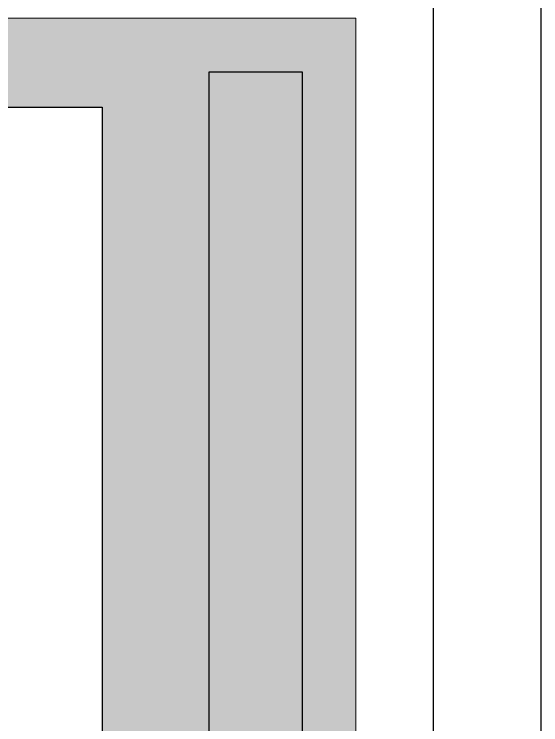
# Model space of a CAD drawing. Extents: x -965262 to 1142518, y -357520 to 71675.
# Drawn here: x -851724 to -850741, y -91497 to -90171 of the extents above; entities that cross this region are included whole.
import ezdxf

# ---------------------------------------------------------------- set-up
doc = ezdxf.new("R2010")
doc.units = 0
doc.header["$LTSCALE"] = 10
doc.layers.get('0').update_dxf_attribs({"linetype": 'CONTINUOUS', "lineweight": 30})
doc.layers.add('Оборудование', color=7, linetype='CONTINUOUS', lineweight=30)

msp = doc.modelspace()

# ---------------------------------------------------------------- hatches: boundary and pattern name
at = {"lineweight": 30, "true_color": 0xed450c}
h = msp.add_hatch(color=20, dxfattribs=at)
h.dxf.hatch_style = 1
h.paths.add_polyline_path([(-853716.2, -101638.9), (-854066.2, -101638.9), (-854066.2, -101738.9), (-853816.2, -101738.9), (-853816.2, -102238.9), (-853816.2, -102338.9), (-853716.2, -102338.9)], flags=17)
h.paths.add_polyline_path([(-853816.2, -102238.9), (-854066.2, -102238.9), (-854066.2, -102338.9), (-853816.2, -102338.9)], flags=16)
h.paths.add_polyline_path([(-854066.2, -90178.9), (-857076.2, -90178.9), (-857076.2, -92788.9), (-856976.2, -92788.9), (-856976.2, -90278.9), (-854066.2, -90278.9)])
h.paths.add_polyline_path([(-853716.2, -95638.9), (-854066.2, -95638.9), (-854066.2, -95738.9), (-853816.2, -95738.9), (-853816.2, -96238.9), (-854066.2, -96238.9), (-854066.2, -96338.9), (-853716.2, -96338.9)], flags=17)
h.paths.add_polyline_path([(-854066.2, -95638.9), (-854416.2, -95638.9), (-854416.2, -96338.9), (-854066.2, -96338.9), (-854066.2, -96238.9), (-854316.2, -96238.9), (-854316.2, -95738.9), (-854066.2, -95738.9)])
h.paths.add_polyline_path([(-851186.2, -102338.9), (-851186.2, -103998.9), (-851086.2, -103998.9), (-851086.2, -102238.9), (-851356.2, -102238.9), (-851356.2, -101738.9), (-851086.2, -101738.9), (-851086.2, -96238.9), (-851356.2, -96238.9), (-851356.2, -95738.9), (-851086.2, -95738.9), (-851086.2, -90178.9), (-854066.2, -90178.9), (-854066.2, -90278.9), (-851186.2, -90278.9), (-851186.2, -95638.9), (-851456.2, -95638.9), (-851456.2, -96338.9), (-851186.2, -96338.9), (-851186.2, -101638.9), (-851456.2, -101638.9), (-851456.2, -102338.9)])
h.paths.add_polyline_path([(-854192.1, -101638.9), (-854192.1, -101738.9), (-854066.2, -101738.9), (-854066.2, -101638.9)])
h.paths.add_polyline_path([(-854192.1, -102238.9), (-854192.1, -102338.9), (-854066.2, -102338.9), (-854066.2, -102238.9)])
at = {"lineweight": 30, "true_color": 0x1b8828}
h = msp.add_hatch(color=106, dxfattribs=at)
h.dxf.hatch_style = 1
h.paths.add_polyline_path([(-851186.2, -96338.9), (-854092.1, -96338.9), (-854092.1, -101638.9), (-851186.2, -101638.9)])
h.paths.add_polyline_path([(-851456.2, -101638.9), (-853716.2, -101638.9), (-853716.2, -102338.9), (-851456.2, -102338.9)])
h.paths.add_polyline_path([(-851186.2, -102348.9), (-852026.2, -102348.9), (-852026.2, -103998.9), (-851186.2, -103998.9)])
h.paths.add_polyline_path([(-854092.1, -99946.8), (-854416.2, -99946.8), (-856976.2, -99946.8), (-856976.2, -100169), (-854092.1, -100169)])
h.paths.add_polyline_path([(-854416.2, -96338.9), (-854416.2, -95803.6), (-854702.3, -95803.6), (-854702.3, -99946.8), (-854416.2, -99946.8)])
h.paths.add_polyline_path([(-854092.1, -96338.9), (-854416.2, -96338.9), (-854416.2, -99946.8), (-854092.1, -99946.8)])
h.paths.add_polyline_path([(-854416.2, -95638.9), (-856676.2, -95638.9), (-856676.2, -95803.6), (-854416.2, -95803.6)])
h.paths.add_polyline_path([(-851456.2, -95638.9), (-853716.2, -95638.9), (-853716.2, -96338.9), (-851456.2, -96338.9)])
h.paths.add_polyline_path([(-851359.8, -95044.8), (-853459.8, -95044.8), (-853459.8, -95638.9), (-851456.2, -95638.9), (-851359.8, -95638.9)])
h.paths.add_polyline_path([(-851186.2, -90278.9), (-851359.8, -90278.9), (-851359.8, -95638.9), (-851186.2, -95638.9)])
at = {"lineweight": 30, "true_color": 0xed450c}
h = msp.add_hatch(color=20, dxfattribs=at)
h.dxf.hatch_style = 1
h.paths.add_polyline_path([(-853359.8, -90279.4), (-853459.8, -90279.4), (-853459.8, -95044.8), (-851359.8, -95044.8), (-851359.8, -90278.9), (-851459.8, -90278.9), (-851459.8, -94944.8), (-853359.8, -94944.8)])
at = {"lineweight": 30, "true_color": 0x1b8828}
h = msp.add_hatch(color=106, dxfattribs=at)
h.dxf.hatch_style = 1
h.paths.add_polyline_path([(-851459.8, -90277.7), (-853359.8, -90277.7), (-853359.8, -94944.8), (-851459.8, -94944.8)])
h.paths.add_polyline_path([(-851559.8, -94844.8), (-853259.8, -94844.8), (-853259.8, -90344.8), (-851559.8, -90344.8)], flags=16)

# ---------------------------------------------------------------- linework, layer by layer
at = {"extrusion": (0, 0, -1)}
msp.add_line((-850741.2, -89553.9), (-850741.2, -100163.9), dxfattribs=at)
at = {"color": 4, "extrusion": (0, 0, -1)}
for p, q in [((-850741.2, -89553.9), (-850741.2, -100163.9)), ((-850941.2, -105098.9), (-850941.2, -89753.9))]:
    msp.add_line(p, q, dxfattribs=at)
at = {"lineweight": 15}
for p, q in [((-857076.2, -90178.9), (-851086.2, -90178.9)), ((-851086.2, -90178.9), (-851086.2, -95738.9))]:
    msp.add_line(p, q, dxfattribs=at)
at = {"color": 6, "lineweight": 30, "elevation": -2902.6}
for points in [[(-851359.8, -90278.9), (-851186.2, -90278.9), (-851186.2, -95638.9), (-851359.8, -95638.9)], [(-853259.8, -90344.8), (-851559.8, -90344.8), (-851559.8, -94844.8), (-853259.8, -94844.8)]]:
    msp.add_lwpolyline(points, close=True, dxfattribs=at)
at = {"layer": 'Оборудование', "color": 7, "lineweight": 0}
for p in [(-853259.8, -90344.8, -2902.6), (-851559.8, -94844.8, -2902.6)]:
    msp.add_line(p, (-851559.8, -90344.8, -2902.6), dxfattribs=at)

doc.saveas('drawing.dxf')
